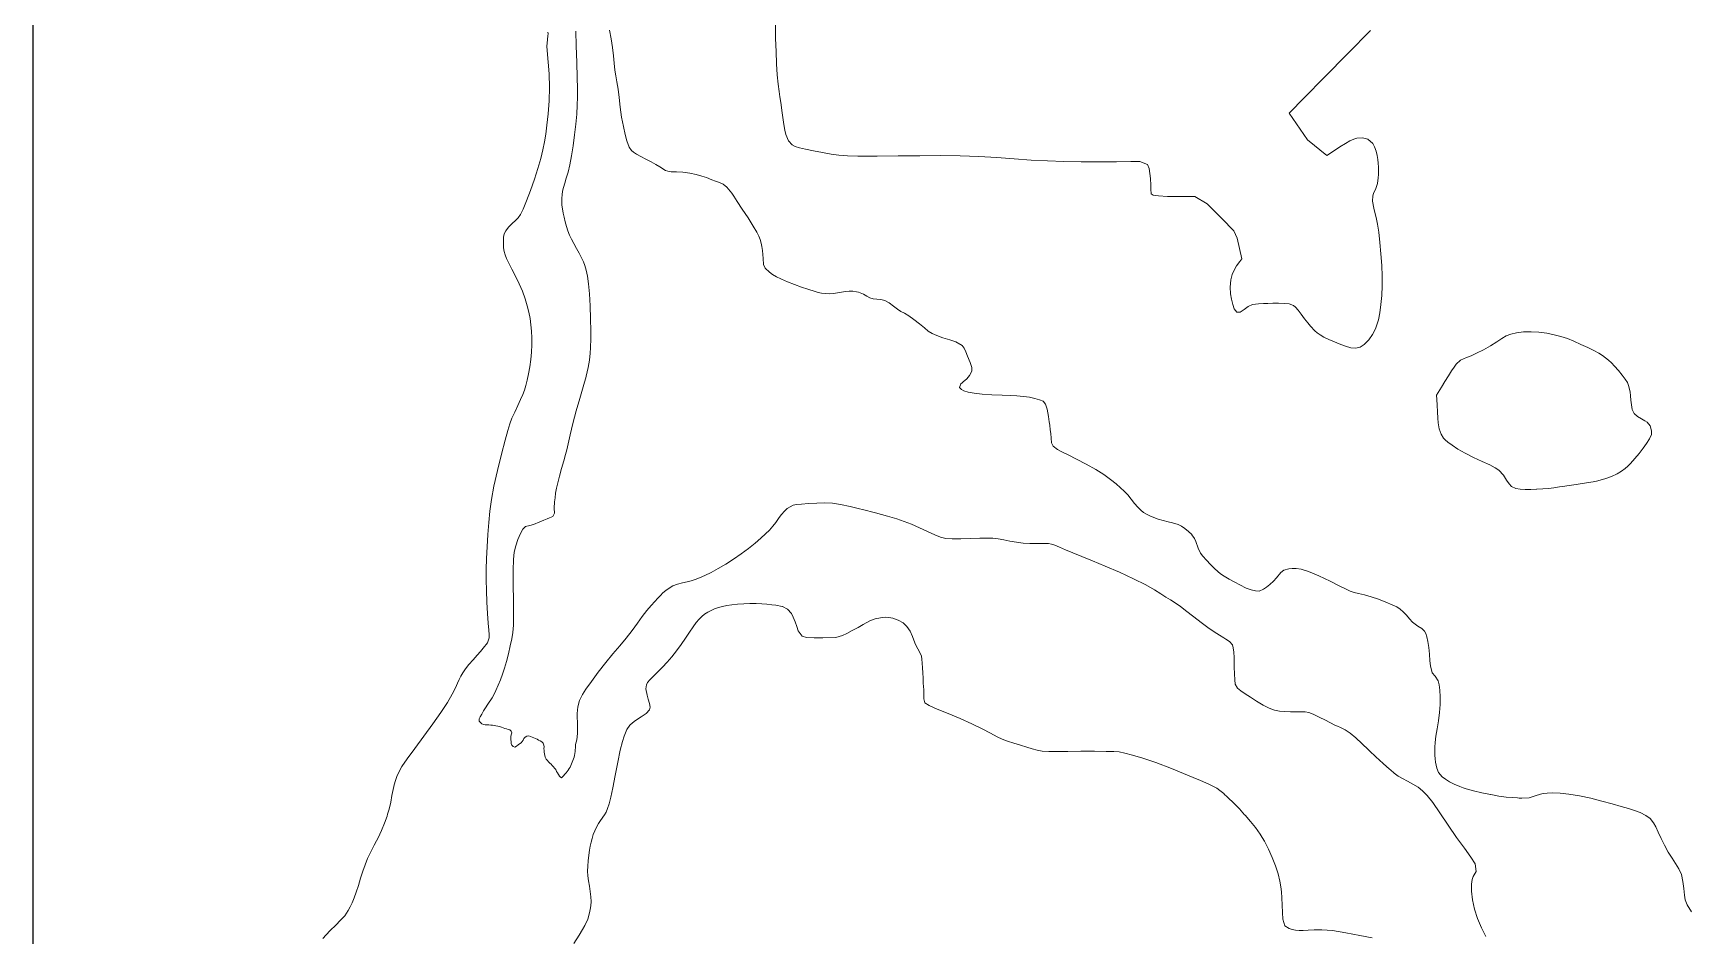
# Model space of a CAD drawing. Header units: kilometres. Extents: x 1172066 to 1174183, y 1051619 to 1053209.
# Drawn here: x 1172065.6 to 1172553.3, y 1052098.4 to 1052363.9 of the extents above; entities that cross this region are included whole.
import ezdxf

# ---------------------------------------------------------------- set-up
doc = ezdxf.new("R2010")
doc.units = ezdxf.units.KM
doc.header["$MEASUREMENT"] = 0
doc.layers.add('borde', color=1, linetype='Continuous')
doc.layers.add('terreno', color=7, linetype='Continuous')

msp = doc.modelspace()

# ---------------------------------------------------------------- linework, layer by layer
at = {"layer": 'borde', "elevation": -10}
msp.add_lwpolyline([(1172065.59276, 1053209.01436), (1174180.61696, 1053209.01436), (1174180.61696, 1051620.96949), (1172065.59276, 1051620.96949)], close=True, dxfattribs=at)
at = {"layer": 'terreno', "lineweight": 0, "ltscale": 2090}
for points, elevation in [([(1172217.03278, 1052364.19558), (1172217.08823, 1052363.66747), (1172217.04792, 1052363.05009), (1172216.93614, 1052361.97491), (1172216.72144, 1052359.90955), (1172217.16462, 1052355.33934), (1172217.40772, 1052351.86226), (1172217.51798, 1052347.92153), (1172217.4015, 1052343.91775), (1172217.11898, 1052340.13723), (1172216.76823, 1052336.83741), (1172216.42154, 1052334.17265), (1172216.04015, 1052331.87575), (1172215.55576, 1052329.57837), (1172214.91074, 1052326.98223), (1172214.09114, 1052324.07327), (1172213.09373, 1052320.91046), (1172211.94094, 1052317.61093), (1172210.76713, 1052314.52833), (1172209.73243, 1052312.07439), (1172208.93857, 1052310.52162), (1172208.25389, 1052309.57739), (1172207.48442, 1052308.80679), (1172206.5097, 1052307.87023), (1172205.49056, 1052306.80845), (1172204.65737, 1052305.75652), (1172204.17971, 1052304.81126), (1172203.98787, 1052303.91132), (1172203.95824, 1052301.88407), (1172204.01949, 1052300.75428), (1172204.16554, 1052299.66489), (1172204.43019, 1052298.66306), (1172204.86817, 1052297.59302), (1172205.54143, 1052296.24705), (1172206.47166, 1052294.48026), (1172207.54536, 1052292.3991), (1172208.61074, 1052290.1699), (1172209.54413, 1052287.93809), (1172210.32121, 1052285.76956), (1172210.94578, 1052283.70733), (1172211.42675, 1052281.77644), (1172211.78432, 1052279.929), (1172212.04781, 1052278.0981), (1172212.2365, 1052276.22286), (1172212.33953, 1052274.27223), (1172212.34201, 1052272.22412), (1172212.23097, 1052270.07147), (1172212.02111, 1052267.87838), (1172211.73004, 1052265.7279), (1172211.37643, 1052263.69514), (1172210.98197, 1052261.8432), (1172210.57143, 1052260.22821), (1172210.14774, 1052258.85917), (1172209.65272, 1052257.5588), (1172209.00841, 1052256.10474), (1172208.17649, 1052254.34778), (1172207.27626, 1052252.4415), (1172206.46567, 1052250.61565), (1172205.84229, 1052248.96066), (1172205.25528, 1052247.01184), (1172204.49441, 1052244.16415), (1172203.42638, 1052240.05196), (1172202.2325, 1052235.25516), (1172201.17301, 1052230.59297), (1172200.44411, 1052226.67537), (1172199.98179, 1052223.27904), (1172199.66007, 1052219.97236), (1172199.37741, 1052216.43584), (1172199.13523, 1052212.8015), (1172198.96235, 1052209.31449), (1172198.88105, 1052206.13594), (1172198.88313, 1052203.09276), (1172198.95476, 1052199.93091), (1172199.0836, 1052196.51131), (1172199.25513, 1052193.1589), (1172199.4533, 1052190.31465), (1172199.65463, 1052188.29946), (1172199.79383, 1052186.96203), (1172199.79615, 1052186.02799), (1172199.22998, 1052184.54528), (1172198.02914, 1052182.98063), (1172197.20558, 1052182.01476), (1172196.20278, 1052180.87506), (1172195.02883, 1052179.55154), (1172193.82319, 1052178.16289), (1172192.76018, 1052176.85589), (1172191.96731, 1052175.73616), (1172191.3899, 1052174.73743), (1172190.92643, 1052173.75222), (1172190.46347, 1052172.65902), (1172189.84077, 1052171.28906), (1172188.88518, 1052169.45752), (1172187.45732, 1052167.03177), (1172185.55689, 1052164.07481), (1172183.2154, 1052160.69478), (1172180.52809, 1052157.05313), (1172177.84835, 1052153.50352), (1172175.59236, 1052150.44891), (1172174.06676, 1052148.18272), (1172173.1423, 1052146.54035), (1172172.57724, 1052145.24865), (1172172.16474, 1052144.05567), (1172171.8235, 1052142.80602), (1172171.71477, 1052142.31249), (1172171.50714, 1052141.36547), (1172171.1691, 1052139.6418), (1172170.77805, 1052137.70088), (1172170.30454, 1052135.64757), (1172169.87556, 1052134.1235), (1172169.72012, 1052133.56874), (1172168.99778, 1052131.47229), (1172168.11154, 1052129.34806), (1172167.06043, 1052127.19806), (1172166.6084, 1052126.33593), (1172165.94718, 1052125.07579), (1172164.89652, 1052123.04481), (1172164.00528, 1052121.14058), (1172163.24784, 1052119.28096), (1172162.56773, 1052117.34971), (1172161.91828, 1052115.28058), (1172161.28293, 1052113.18651), (1172160.65696, 1052111.22651), (1172160.03478, 1052109.52753), (1172159.42641, 1052108.08764), (1172158.84298, 1052106.87386), (1172158.29368, 1052105.85325), (1172157.7716, 1052104.9988), (1172157.26687, 1052104.28542), (1172155.96743, 1052102.84931), (1172154.74405, 1052101.62159), (1172152.92841, 1052099.79208), (1172150.80744, 1052097.59814)], 20), ([(1172225.23574, 1052364.49023), (1172225.34804, 1052360.10649), (1172225.52158, 1052355.23801), (1172225.684, 1052350.8275), (1172225.77615, 1052347.55574), (1172225.77968, 1052345.0646), (1172225.69046, 1052342.73306), (1172225.50379, 1052340.06804), (1172225.23057, 1052337.08759), (1172224.88115, 1052333.93378), (1172224.46681, 1052330.76069), (1172223.9987, 1052327.75234), (1172223.49095, 1052325.09983), (1172222.9589, 1052322.94324), (1172222.4429, 1052321.20975), (1172221.98652, 1052319.77356), (1172221.62529, 1052318.52081), (1172221.36249, 1052317.39552), (1172221.1933, 1052316.35268), (1172221.11194, 1052315.34925), (1172221.11059, 1052314.34418), (1172221.18145, 1052313.29545), (1172221.31767, 1052312.171), (1172221.51923, 1052310.97087), (1172221.78211, 1052309.70301), (1172222.10725, 1052308.38044), (1172222.49146, 1052307.04514), (1172222.93052, 1052305.74209), (1172223.4253, 1052304.49931), (1172223.99305, 1052303.26386), (1172224.6571, 1052301.96587), (1172225.41762, 1052300.5643), (1172226.20124, 1052299.14485), (1172226.91141, 1052297.82105), (1172227.47783, 1052296.65661), (1172227.92822, 1052295.49763), (1172228.31354, 1052294.13733), (1172228.67168, 1052292.38288), (1172228.99425, 1052290.10423), (1172229.25977, 1052287.18529), (1172229.45328, 1052283.62097), (1172229.57673, 1052279.85133), (1172229.57928, 1052279.73133), (1172229.63759, 1052276.42441), (1172229.641, 1052273.74426), (1172229.58282, 1052271.62087), (1172229.56316, 1052271.33276), (1172229.45561, 1052269.71816), (1172229.24179, 1052267.73205), (1172228.87709, 1052265.50224), (1172228.31057, 1052263.01647), (1172228.28508, 1052262.90434), (1172227.42616, 1052259.8522), (1172226.4029, 1052256.43626), (1172225.34973, 1052252.78617), (1172224.39278, 1052249.08952), (1172223.60416, 1052245.75568), (1172222.61168, 1052241.31082), (1172222.21215, 1052239.90689), (1172221.70144, 1052238.11141), (1172221.0659, 1052235.84135), (1172220.44443, 1052233.55534), (1172219.95038, 1052231.61694), (1172219.58487, 1052229.99515), (1172219.32049, 1052228.56084), (1172219.1337, 1052227.21589), (1172219.00936, 1052225.99124), (1172218.90994, 1052224.13468), (1172218.93864, 1052222.68672), (1172218.48417, 1052221.70357), (1172217.49504, 1052221.28696), (1172216.85825, 1052221.01699), (1172215.86812, 1052220.5994), (1172214.7093, 1052220.11399), (1172212.83574, 1052219.34828), (1172211.69103, 1052219.05297), (1172210.42444, 1052218.73309), (1172209.69667, 1052218.02668), (1172208.93377, 1052216.69707), (1172208.20281, 1052214.95159), (1172207.58539, 1052213.08662), (1172207.14583, 1052211.25948), (1172206.88295, 1052209.06714), (1172206.7773, 1052205.96647), (1172206.80019, 1052201.66831), (1172206.88021, 1052196.91041), (1172206.93175, 1052192.68839), (1172206.88547, 1052189.72201), (1172206.71313, 1052187.63308), (1172206.40373, 1052185.77055), (1172205.95359, 1052183.63534), (1172205.41025, 1052181.32269), (1172204.83258, 1052179.08288), (1172204.26471, 1052177.10414), (1172203.69185, 1052175.33838), (1172203.08347, 1052173.68248), (1172202.42491, 1052172.06632), (1172201.76081, 1052170.56517), (1172201.15268, 1052169.28928), (1172200.64312, 1052168.32487), (1172199.37517, 1052166.46164), (1172198.67008, 1052165.42539), (1172198.08221, 1052164.52513), (1172197.57082, 1052163.59553), (1172197.12306, 1052162.74575), (1172196.86189, 1052162.16601), (1172196.82721, 1052161.55548), (1172197.16462, 1052161.0765), (1172197.58622, 1052160.70144), (1172198.05553, 1052160.5306), (1172198.56335, 1052160.46594), (1172199.11225, 1052160.42582), (1172199.67147, 1052160.42074), (1172200.21955, 1052160.37243), (1172200.73734, 1052160.315), (1172201.24766, 1052160.25552), (1172201.76128, 1052160.16523), (1172202.29698, 1052160.05486), (1172202.82885, 1052159.91082), (1172203.35146, 1052159.74673), (1172203.84893, 1052159.58085), (1172204.33081, 1052159.39657), (1172204.81587, 1052159.21113), (1172205.32476, 1052159.06014), (1172205.86042, 1052158.95945), (1172206.23607, 1052158.53566), (1172206.43677, 1052158.02939), (1172206.20945, 1052157.51749), (1172206.14181, 1052157.00681), (1172206.145, 1052156.4978), (1172206.15435, 1052155.98947), (1172206.19121, 1052155.47794), (1172206.25851, 1052154.94823), (1172206.45278, 1052154.42393), (1172206.81993, 1052154.03427), (1172207.26508, 1052153.82848), (1172207.84202, 1052154.17184), (1172208.30579, 1052154.51801), (1172208.72504, 1052154.82863), (1172209.12523, 1052155.15417), (1172209.4956, 1052155.50757), (1172209.80533, 1052155.89569), (1172209.9806, 1052156.38103), (1172210.36338, 1052156.75599), (1172210.85597, 1052157.06795), (1172211.43688, 1052157.16699), (1172211.94975, 1052157.02168), (1172212.41866, 1052156.83051), (1172212.88063, 1052156.62713), (1172213.34666, 1052156.41127), (1172213.83323, 1052156.18502), (1172214.31799, 1052155.95608), (1172214.7992, 1052155.70029), (1172215.27173, 1052155.41029), (1172215.66905, 1052154.98743), (1172215.82775, 1052154.4753), (1172215.89901, 1052153.95427), (1172215.87992, 1052153.43082), (1172215.91298, 1052152.91512), (1172215.96246, 1052152.41464), (1172216.0141, 1052151.91768), (1172216.1101, 1052151.41394), (1172216.25143, 1052150.87856), (1172216.51878, 1052150.37309), (1172216.87912, 1052149.94524), (1172217.24526, 1052149.55842), (1172217.62045, 1052149.19812), (1172217.98152, 1052148.82595), (1172218.33407, 1052148.45939), (1172218.68794, 1052148.09783), (1172219.01513, 1052147.69865), (1172219.33289, 1052147.24976), (1172219.57907, 1052146.74721), (1172219.8538, 1052146.26696), (1172220.12524, 1052145.81501), (1172220.40187, 1052145.36043), (1172220.70692, 1052144.99233), (1172221.08334, 1052144.83439), (1172221.63179, 1052145.39512), (1172222.04041, 1052145.87738), (1172222.39289, 1052146.2832), (1172222.71921, 1052146.68524), (1172223.01105, 1052147.12145), (1172223.29218, 1052147.56377), (1172223.56047, 1052148.00803), (1172223.79901, 1052148.472), (1172224.0237, 1052148.9389), (1172224.22302, 1052149.41152), (1172224.40577, 1052149.8984), (1172224.58547, 1052150.39859), (1172224.74247, 1052150.90484), (1172224.86588, 1052151.43012), (1172224.98201, 1052151.97985), (1172225.07011, 1052152.53712), (1172225.10371, 1052153.09214), (1172225.12547, 1052153.66344), (1172225.16377, 1052154.66152), (1172225.51743, 1052156.03824), (1172225.71807, 1052157.84728), (1172225.74882, 1052159.63152), (1172225.70134, 1052161.24839), (1172225.6561, 1052162.59427), (1172225.65287, 1052163.72632), (1172225.88261, 1052165.7295), (1172226.37926, 1052167.53991), (1172226.69048, 1052168.3634), (1172227.23172, 1052169.39495), (1172228.22861, 1052170.94566), (1172229.82523, 1052173.21118), (1172231.84776, 1052175.9307), (1172234.03894, 1052178.73), (1172236.18112, 1052181.31107), (1172238.20523, 1052183.68957), (1172240.08286, 1052185.95739), (1172241.79368, 1052188.17944), (1172243.36092, 1052190.30882), (1172244.81891, 1052192.27369), (1172246.18795, 1052194.00912), (1172247.43315, 1052195.49597), (1172248.50654, 1052196.72302), (1172249.38508, 1052197.69913), (1172250.1464, 1052198.50271), (1172250.89007, 1052199.23119), (1172251.71176, 1052199.95603), (1172252.67059, 1052200.65251), (1172253.82082, 1052201.26887), (1172255.17959, 1052201.76718), (1172256.62284, 1052202.16489), (1172257.98941, 1052202.49223), (1172259.1791, 1052202.79075), (1172260.32354, 1052203.14008), (1172261.61635, 1052203.63209), (1172263.20517, 1052204.33947), (1172265.06799, 1052205.26515), (1172267.13889, 1052206.3948), (1172269.34994, 1052207.70811), (1172271.62033, 1052209.16571), (1172273.86726, 1052210.72319), (1172276.00896, 1052212.3292), (1172277.9698, 1052213.89936), (1172279.67823, 1052215.34136), (1172281.08452, 1052216.59494), (1172282.23438, 1052217.72132), (1172283.20037, 1052218.81386), (1172284.0522, 1052219.94187), (1172284.85596, 1052221.08367), (1172285.67788, 1052222.19253), (1172285.86767, 1052222.41161), (1172286.56421, 1052223.2157), (1172287.47525, 1052224.08196), (1172289.19177, 1052225.07097), (1172290.20304, 1052225.24365), (1172291.65059, 1052225.35836), (1172293.70002, 1052225.50785), (1172296.11352, 1052225.64803), (1172298.55343, 1052225.69832), (1172300.80709, 1052225.58574), (1172303.15375, 1052225.25458), (1172305.99969, 1052224.65671), (1172308.69303, 1052223.99662), (1172309.57997, 1052223.77923), (1172313.4399, 1052222.76504), (1172316.95559, 1052221.79425), (1172319.68149, 1052220.98981), (1172321.88204, 1052220.24795), (1172323.99605, 1052219.41067), (1172326.34198, 1052218.37448), (1172328.73119, 1052217.28046), (1172330.85374, 1052216.32423), (1172332.52691, 1052215.66093), (1172334.08578, 1052215.27612), (1172335.99467, 1052215.10995), (1172338.55684, 1052215.1038), (1172341.43063, 1052215.18711), (1172344.10832, 1052215.28951), (1172346.2182, 1052215.34427), (1172347.91347, 1052215.30811), (1172349.47634, 1052215.14033), (1172351.14289, 1052214.82603), (1172352.94774, 1052214.44936), (1172354.8784, 1052214.11627), (1172356.89047, 1052213.90957), (1172358.83106, 1052213.80954), (1172360.51333, 1052213.77132), (1172362.78955, 1052213.75185), (1172364.35376, 1052213.72909), (1172365.19136, 1052213.60897), (1172366.23087, 1052213.29576), (1172367.58662, 1052212.722), (1172369.3224, 1052211.92697), (1172371.49094, 1052210.97395), (1172374.14304, 1052209.90517), (1172377.30601, 1052208.65572), (1172381.00726, 1052207.13875), (1172385.17292, 1052205.32092), (1172389.33709, 1052203.39207), (1172392.93262, 1052201.59761), (1172395.54857, 1052200.12862), (1172397.39309, 1052198.96109), (1172398.82655, 1052198.01566), (1172400.16942, 1052197.19583), (1172401.58151, 1052196.33331), (1172403.18164, 1052195.24464), (1172405.0494, 1052193.80821), (1172406.64131, 1052192.53137), (1172407.09611, 1052192.16657), (1172409.19682, 1052190.5292), (1172411.22669, 1052189.0705), (1172413.08455, 1052187.82802), (1172414.67437, 1052186.80731), (1172415.92516, 1052186.00506), (1172416.53609, 1052185.59987), (1172417.57232, 1052184.91261), (1172418.44366, 1052183.98459), (1172418.67967, 1052183.12162), (1172418.82185, 1052181.7862), (1172418.90123, 1052180.19347), (1172418.9444, 1052178.64458), (1172418.97728, 1052177.37265), (1172419.04535, 1052175.41285), (1172419.13832, 1052173.69418), (1172419.25853, 1052172.35465), (1172419.96896, 1052171.18687), (1172420.86645, 1052170.44598), (1172422.13664, 1052169.55579), (1172423.72254, 1052168.52007), (1172425.54498, 1052167.36744), (1172427.4443, 1052166.24316), (1172429.23965, 1052165.32441), (1172430.81246, 1052164.73965), (1172432.27698, 1052164.4324), (1172433.80966, 1052164.30449), (1172435.51594, 1052164.26538), (1172437.23203, 1052164.26633), (1172438.72212, 1052164.27022), (1172439.85239, 1052164.22545), (1172440.88138, 1052164.0242), (1172442.16768, 1052163.54312), (1172443.92858, 1052162.72621), (1172445.82705, 1052161.78294), (1172448.61184, 1052160.35374), (1172449.33129, 1052160.04805), (1172450.27029, 1052159.63038), (1172451.5605, 1052158.95129), (1172452.45931, 1052158.35742), (1172453.07522, 1052157.95125), (1172454.71561, 1052156.59376), (1172456.5004, 1052154.93191), (1172458.47827, 1052153.04095), (1172458.73639, 1052152.80012), (1172460.64576, 1052151.02086), (1172462.79289, 1052149.07366), (1172464.65662, 1052147.42719), (1172464.9528, 1052147.17755), (1172466.06821, 1052146.23665), (1172467.23129, 1052145.37098), (1172468.4398, 1052144.62953), (1172469.90551, 1052143.84426), (1172471.51058, 1052142.98964), (1172473.04988, 1052142.07769), (1172474.40068, 1052141.06089), (1172475.75724, 1052139.66009), (1172477.39515, 1052137.53852), (1172479.50334, 1052134.50109), (1172481.92003, 1052130.92705), (1172484.39879, 1052127.3343), (1172486.69559, 1052124.16574), (1172488.57479, 1052121.55428), (1172489.80612, 1052119.55384), (1172490.11282, 1052117.24413), (1172489.29022, 1052115.85224), (1172488.96049, 1052114.92565), (1172488.77299, 1052113.5167), (1172488.7835, 1052111.45963), (1172489.04423, 1052108.92867), (1172489.60898, 1052106.18012), (1172490.50875, 1052103.43312), (1172491.67921, 1052100.75737), (1172493.03218, 1052098.18447)], 30), ([(1172235.17833, 1052364.70327), (1172235.62802, 1052362.1862), (1172236.03494, 1052359.61793), (1172236.30712, 1052357.20304), (1172236.50033, 1052354.99981), (1172236.70945, 1052353.03366), (1172237.00559, 1052351.27794), (1172237.35481, 1052349.50745), (1172237.70136, 1052347.44693), (1172238.01014, 1052344.90821), (1172238.32735, 1052342.05651), (1172238.72188, 1052339.13915), (1172239.23361, 1052336.39536), (1172239.78863, 1052334.01979), (1172240.28511, 1052332.19398), (1172240.93575, 1052330.33789), (1172241.60616, 1052329.39193), (1172242.18964, 1052328.8636), (1172243.09147, 1052328.26374), (1172244.37369, 1052327.58364), (1172245.88523, 1052326.83959), (1172247.42095, 1052326.05464), (1172248.80471, 1052325.26), (1172249.97619, 1052324.52337), (1172251.60898, 1052323.50688), (1172252.3282, 1052323.25519), (1172253.35088, 1052323.11991), (1172254.88031, 1052323.04699), (1172256.76687, 1052322.94972), (1172258.77499, 1052322.735), (1172260.68692, 1052322.34282), (1172262.37028, 1052321.85258), (1172263.71259, 1052321.37177), (1172265.29276, 1052320.70605), (1172266.35766, 1052320.30995), (1172267.50432, 1052319.96724), (1172268.64072, 1052319.46246), (1172269.72682, 1052318.59044), (1172270.69523, 1052317.43386), (1172271.13816, 1052316.80587), (1172271.74343, 1052315.89261), (1172272.73046, 1052314.3851), (1172274.21702, 1052312.12084), (1172275.91418, 1052309.51554), (1172277.43232, 1052307.12842), (1172278.47248, 1052305.38113), (1172279.10824, 1052304.142), (1172279.5049, 1052303.13978), (1172279.79952, 1052302.14709), (1172280.02441, 1052301.09606), (1172280.18165, 1052299.96372), (1172280.27927, 1052298.75111), (1172280.34374, 1052297.56933), (1172280.50591, 1052295.80797), (1172281.00189, 1052294.73721), (1172282.1983, 1052293.58368), (1172283.12238, 1052292.92992), (1172284.29068, 1052292.23227), (1172285.54773, 1052291.59411), (1172285.73916, 1052291.49694), (1172287.50583, 1052290.72706), (1172289.56859, 1052289.94057), (1172291.66513, 1052289.20223), (1172293.47208, 1052288.58855), (1172295.7126, 1052287.85889), (1172296.57569, 1052287.63387), (1172297.56667, 1052287.43344), (1172298.68043, 1052287.28657), (1172299.86169, 1052287.24305), (1172301.05835, 1052287.33159), (1172302.2496, 1052287.50812), (1172303.42375, 1052287.70855), (1172304.56906, 1052287.87287), (1172305.6877, 1052287.96406), (1172306.78485, 1052287.94612), (1172307.86363, 1052287.79311), (1172308.39845, 1052287.64494), (1172308.91103, 1052287.50295), (1172309.91104, 1052287.08154), (1172310.86053, 1052286.55591), (1172311.79891, 1052286.05122), (1172312.77755, 1052285.71173), (1172313.83606, 1052285.61562), (1172314.9764, 1052285.55589), (1172316.18487, 1052285.25446), (1172317.44129, 1052284.53024), (1172318.68479, 1052283.57494), (1172319.84602, 1052282.67626), (1172320.89308, 1052282.02807), (1172321.95375, 1052281.46595), (1172323.19223, 1052280.72963), (1172324.70733, 1052279.64658), (1172326.32228, 1052278.38297), (1172327.79188, 1052277.18971), (1172328.96527, 1052276.25708), (1172330.07369, 1052275.53417), (1172331.44366, 1052274.90846), (1172333.27864, 1052274.28992), (1172335.27954, 1052273.68615), (1172337.02525, 1052273.1252), (1172338.94449, 1052272.01801), (1172339.47826, 1052271.21043), (1172339.99542, 1052270.10376), (1172340.49411, 1052268.87899), (1172341.25495, 1052266.9794), (1172341.80965, 1052265.53687), (1172341.76145, 1052264.5006), (1172341.11334, 1052263.22051), (1172340.30402, 1052262.19571), (1172339.24923, 1052261.27477), (1172338.94736, 1052261.02537), (1172338.54786, 1052260.69649), (1172338.16262, 1052259.66264), (1172338.67766, 1052259.01399), (1172339.43927, 1052258.67649), (1172340.66997, 1052258.32318), (1172342.43064, 1052257.98529), (1172344.77507, 1052257.70613), (1172347.65914, 1052257.51447), (1172350.64688, 1052257.39229), (1172353.20744, 1052257.30614), (1172354.95589, 1052257.23022), (1172356.94885, 1052257.04643), (1172358.69827, 1052256.76551), (1172360.33897, 1052256.41809), (1172361.67773, 1052256.05326), (1172362.71077, 1052255.62801), (1172363.43469, 1052254.7903), (1172363.93194, 1052253.23052), (1172364.14288, 1052252.16344), (1172364.32186, 1052251.09219), (1172364.55189, 1052249.57617), (1172364.68046, 1052248.59071), (1172364.8559, 1052247.19943), (1172364.97412, 1052246.07492), (1172365.05904, 1052244.79523), (1172365.21062, 1052243.37484), (1172365.65033, 1052242.36282), (1172366.96775, 1052241.42585), (1172368.22884, 1052240.77365), (1172370.08719, 1052239.8572), (1172372.59712, 1052238.61073), (1172375.44713, 1052237.13184), (1172378.23358, 1052235.55864), (1172380.62886, 1052234.01664), (1172382.60364, 1052232.57569), (1172384.20969, 1052231.29004), (1172385.50489, 1052230.18297), (1172386.59873, 1052229.15096), (1172387.61385, 1052228.0566), (1172388.64167, 1052226.81427), (1172389.65861, 1052225.5439), (1172390.61089, 1052224.41724), (1172391.46789, 1052223.56116), (1172392.29192, 1052222.91793), (1172393.16644, 1052222.38494), (1172394.16484, 1052221.87853), (1172395.31016, 1052221.3918), (1172396.61535, 1052220.93682), (1172398.06335, 1052220.52349), (1172399.51014, 1052220.15616), (1172400.7807, 1052219.83403), (1172402.45725, 1052219.30575), (1172403.49154, 1052218.8225), (1172404.43652, 1052218.19384), (1172405.52078, 1052217.28681), (1172406.48206, 1052216.3752), (1172406.53142, 1052216.30245), (1172407.27148, 1052215.21179), (1172407.67568, 1052214.31159), (1172408.39865, 1052212.37983), (1172409.03934, 1052210.9427), (1172409.69841, 1052210.0747), (1172410.76089, 1052208.90354), (1172412.02599, 1052207.60232), (1172413.20852, 1052206.42072), (1172414.12067, 1052205.53788), (1172414.95797, 1052204.83672), (1172416.0133, 1052204.12856), (1172416.45152, 1052203.8746), (1172417.47531, 1052203.28127), (1172419.11654, 1052202.38882), (1172420.60927, 1052201.60167), (1172422.45775, 1052200.65917), (1172423.95545, 1052200.09307), (1172425.24688, 1052199.80403), (1172426.3113, 1052199.72594), (1172427.56262, 1052200.32277), (1172428.47484, 1052200.93604), (1172429.47516, 1052201.74271), (1172430.47877, 1052202.70441), (1172431.39923, 1052203.69772), (1172432.67225, 1052205.22172), (1172433.56886, 1052205.96692), (1172435.05331, 1052206.3238), (1172436.02092, 1052206.41928), (1172437.14487, 1052206.44449), (1172438.66201, 1052206.21749), (1172440.86438, 1052205.51764), (1172443.87752, 1052204.2325), (1172447.15692, 1052202.67458), (1172449.99362, 1052201.26363), (1172451.88111, 1052200.3193), (1172453.1188, 1052199.754), (1172454.20959, 1052199.38202), (1172455.56626, 1052199.03728), (1172457.24327, 1052198.62701), (1172459.20491, 1052198.08105), (1172461.37738, 1052197.35906), (1172463.52926, 1052196.54897), (1172465.394, 1052195.76556), (1172466.78023, 1052195.08792), (1172467.81537, 1052194.42168), (1172468.70405, 1052193.63774), (1172469.61166, 1052192.65287), (1172470.53661, 1052191.59509), (1172471.44008, 1052190.64221), (1172473.03178, 1052189.43151), (1172474.15998, 1052188.75468), (1172474.93275, 1052187.95021), (1172475.30188, 1052187.27788), (1172475.65641, 1052186.30246), (1172475.96576, 1052184.93482), (1172476.20806, 1052183.14682), (1172476.39422, 1052181.16656), (1172476.54694, 1052179.28516), (1172476.69209, 1052177.74174), (1172477.16639, 1052175.73681), (1172478.07495, 1052174.76395), (1172478.94043, 1052173.37687), (1172479.23597, 1052172.18116), (1172479.44226, 1052170.60902), (1172479.55728, 1052168.66043), (1172479.55162, 1052166.42627), (1172479.39072, 1052164.02438), (1172479.06104, 1052161.5757), (1172478.65495, 1052159.21368), (1172478.28679, 1052157.07984), (1172478.04914, 1052155.27364), (1172477.95363, 1052153.8681), (1172477.94234, 1052152.63298), (1172477.99061, 1052151.49713), (1172478.0825, 1052150.4405), (1172478.20406, 1052149.45501), (1172478.52517, 1052147.70837), (1172479.06538, 1052146.37279), (1172480.17797, 1052145.17888), (1172481.0994, 1052144.45108), (1172482.26202, 1052143.68342), (1172483.62537, 1052142.97569), (1172485.30786, 1052142.24343), (1172486.34751, 1052141.90322), (1172487.21988, 1052141.61824), (1172489.39869, 1052141.03827), (1172491.84351, 1052140.46156), (1172494.38415, 1052139.92628), (1172494.50425, 1052139.90484), (1172496.8073, 1052139.49247), (1172498.94279, 1052139.20032), (1172500.77271, 1052139.02478), (1172502.32427, 1052138.92396), (1172502.83941, 1052138.90033), (1172503.62662, 1052138.86598), (1172505.73825, 1052138.97275), (1172507.48481, 1052139.52487), (1172509.02946, 1052140.05205), (1172509.90674, 1052140.22112), (1172511.08228, 1052140.33357), (1172512.70814, 1052140.38609), (1172514.82359, 1052140.31687), (1172517.436, 1052140.04794), (1172520.51257, 1052139.53215), (1172523.83403, 1052138.82847), (1172527.13895, 1052138.02472), (1172530.18693, 1052137.20676), (1172532.83161, 1052136.44595), (1172534.94968, 1052135.80971), (1172536.47395, 1052135.33974), (1172538.44543, 1052134.61482), (1172540.07549, 1052133.7573), (1172541.31943, 1052132.922), (1172542.33258, 1052131.60862), (1172542.96021, 1052130.40044), (1172543.71349, 1052128.83283), (1172544.59604, 1052126.9998), (1172545.60232, 1052125.00834), (1172546.68361, 1052123.01322), (1172547.78314, 1052121.18318), (1172548.83947, 1052119.61198), (1172549.77748, 1052118.11122), (1172550.51535, 1052116.41953), (1172550.99883, 1052114.37864), (1172551.28374, 1052112.24084), (1172551.45144, 1052110.36149), (1172551.63306, 1052108.93425), (1172552.17773, 1052107.49868), (1172553.48037, 1052105.43158)], 40), ([(1172283.95352, 1052366.37013), (1172284.03619, 1052362.33827), (1172284.14811, 1052358.46857), (1172284.30584, 1052354.85507), (1172284.52085, 1052351.61488), (1172284.79362, 1052348.85897), (1172285.07172, 1052346.68214), (1172285.29969, 1052345.1711), (1172285.47099, 1052344.03583), (1172285.63098, 1052342.74148), (1172285.83764, 1052341.08934), (1172286.11324, 1052339.0195), (1172286.41972, 1052336.97579), (1172286.72943, 1052335.31213), (1172287.04841, 1052334.02553), (1172287.78282, 1052332.21682), (1172288.91438, 1052331.03098), (1172289.78654, 1052330.576), (1172291.02657, 1052330.1537), (1172292.79369, 1052329.71786), (1172295.15206, 1052329.23575), (1172297.80847, 1052328.75102), (1172300.37361, 1052328.32186), (1172302.65224, 1052327.99739), (1172305.20636, 1052327.7882), (1172308.21289, 1052327.70987), (1172308.79201, 1052327.69478), (1172313.91126, 1052327.70648), (1172320.06131, 1052327.77496), (1172326.48841, 1052327.8367), (1172332.58476, 1052327.83991), (1172338.31349, 1052327.75643), (1172343.78571, 1052327.56374), (1172349.09044, 1052327.25829), (1172354.23143, 1052326.89506), (1172359.19334, 1052326.546), (1172364.00189, 1052326.27323), (1172368.83104, 1052326.08758), (1172373.89678, 1052325.99302), (1172379.26115, 1052325.98285), (1172384.37325, 1052326.02851), (1172388.5272, 1052326.09373), (1172391.21429, 1052326.11217), (1172393.47433, 1052325.26558), (1172393.91588, 1052324.07455), (1172394.16878, 1052322.58663), (1172394.30144, 1052321.15016), (1172394.41342, 1052319.20957), (1172394.44892, 1052318.02366), (1172394.56733, 1052316.63912), (1172395.13511, 1052316.26073), (1172396.65448, 1052315.98574), (1172399.36328, 1052315.84728), (1172402.54767, 1052315.80701), (1172406.07081, 1052315.81968), (1172407.40088, 1052315.82447), (1172411.02097, 1052313.69109), (1172415.27149, 1052309.3135), (1172418.81399, 1052305.73359), (1172419.86822, 1052303.59643), (1172421.19258, 1052297.48619), (1172420.57334, 1052296.66528), (1172419.66515, 1052295.398), (1172418.9039, 1052294.14639), (1172418.32663, 1052292.90064), (1172417.93396, 1052291.30973), (1172417.83187, 1052290.25119), (1172417.79312, 1052289.11495), (1172417.88622, 1052287.15127), (1172418.15831, 1052285.62142), (1172418.53861, 1052284.0491), (1172418.94135, 1052282.81289), (1172419.77596, 1052281.82868), (1172420.68623, 1052281.7819), (1172421.83973, 1052282.55428), (1172423.0256, 1052283.46182), (1172424.35107, 1052284.02599), (1172426.06807, 1052284.26495), (1172427.61175, 1052284.3541), (1172428.88359, 1052284.40398), (1172430.3466, 1052284.42175), (1172432.01475, 1052284.41348), (1172433.69098, 1052284.38423), (1172435.14053, 1052284.28394), (1172436.39287, 1052283.7937), (1172437.03743, 1052283.25065), (1172437.7914, 1052282.40209), (1172438.69792, 1052281.22021), (1172439.67116, 1052279.88763), (1172440.59396, 1052278.64383), (1172441.37653, 1052277.6684), (1172442.70395, 1052276.29845), (1172443.39567, 1052275.71763), (1172444.24545, 1052275.12852), (1172445.37248, 1052274.49169), (1172446.83581, 1052273.78943), (1172448.42414, 1052273.09073), (1172449.86401, 1052272.48936), (1172451.72251, 1052271.75792), (1172453.27275, 1052271.29406), (1172454.62536, 1052271.18032), (1172456.0199, 1052271.51379), (1172457.21721, 1052272.32738), (1172458.56711, 1052273.66271), (1172459.67592, 1052275.23193), (1172460.56303, 1052276.94715), (1172460.96497, 1052278.04507), (1172461.36402, 1052279.55401), (1172461.76655, 1052281.605), (1172462.12716, 1052284.06883), (1172462.38676, 1052286.75418), (1172462.50097, 1052289.51689), (1172462.48158, 1052292.40997), (1172462.35212, 1052295.53456), (1172462.13444, 1052298.91776), (1172461.84481, 1052302.29262), (1172461.49282, 1052305.31317), (1172461.09663, 1052307.72349), (1172460.69191, 1052309.60274), (1172460.31687, 1052311.1171), (1172460.00988, 1052312.40875), (1172459.65429, 1052314.47623), (1172459.71507, 1052316.03661), (1172459.9188, 1052316.74659), (1172460.58509, 1052318.20476), (1172461.12642, 1052319.65336), (1172461.34296, 1052321.26946), (1172461.39134, 1052322.26474), (1172461.4093, 1052323.35589), (1172461.39409, 1052324.4799), (1172461.34094, 1052325.59171), (1172461.22471, 1052326.72025), (1172461.02018, 1052327.91337), (1172460.70327, 1052329.18498), (1172460.26454, 1052330.41903), (1172459.69866, 1052331.46547), (1172458.24393, 1052332.68581), (1172456.68795, 1052333.08964), (1172455.07257, 1052332.93814), (1172454.13186, 1052332.64478), (1172453.02006, 1052332.1556), (1172451.6634, 1052331.41728), (1172450.05787, 1052330.42778), (1172448.46161, 1052329.38434), (1172446.21148, 1052327.86882), (1172440.49183, 1052332.47163), (1172435.12608, 1052340.34027), (1172439.66295, 1052344.96756), (1172445.42113, 1052350.83757), (1172452.45743, 1052357.99657), (1172459.02602, 1052364.65038)], 50), ([(1172506.2811, 1052276.02367), (1172504.05716, 1052275.98038), (1172502.04107, 1052275.75803), (1172500.33579, 1052275.36512), (1172498.97829, 1052274.8058), (1172497.72467, 1052274.05895), (1172496.26001, 1052273.10011), (1172494.37627, 1052271.93933), (1172492.28169, 1052270.74055), (1172490.28538, 1052269.70226), (1172488.63967, 1052268.96959), (1172487.34489, 1052268.47257), (1172485.5614, 1052267.68827), (1172484.3006, 1052266.55037), (1172483.63064, 1052265.66822), (1172482.86191, 1052264.52059), (1172481.95851, 1052263.08131), (1172480.9233, 1052261.38542), (1172479.914, 1052259.70764), (1172478.50483, 1052257.34898), (1172478.55964, 1052256.09117), (1172478.63106, 1052254.49239), (1172478.72514, 1052252.52871), (1172478.82574, 1052250.67106), (1172478.93019, 1052249.28146), (1172479.26261, 1052247.46388), (1172479.89064, 1052245.9547), (1172480.57606, 1052244.79179), (1172481.04955, 1052244.26196), (1172481.83175, 1052243.58054), (1172483.06616, 1052242.6412), (1172484.76251, 1052241.50797), (1172486.8973, 1052240.28578), (1172489.38808, 1052239.06922), (1172491.92253, 1052237.92689), (1172494.12835, 1052236.91403), (1172495.72837, 1052236.06538), (1172496.81587, 1052235.32337), (1172498.18775, 1052233.85564), (1172499.11047, 1052232.41682), (1172499.82351, 1052231.33604), (1172500.51527, 1052230.5332), (1172501.843, 1052229.9603), (1172503.05388, 1052229.7859), (1172504.57342, 1052229.68893), (1172506.26763, 1052229.66476), (1172507.93055, 1052229.70546), (1172508.01455, 1052229.70785), (1172509.74417, 1052229.81187), (1172511.39857, 1052229.96453), (1172512.97575, 1052230.16283), (1172514.7007, 1052230.41084), (1172516.26475, 1052230.63608), (1172516.8514, 1052230.7208), (1172519.5908, 1052231.1035), (1172522.62484, 1052231.56758), (1172524.54525, 1052231.93549), (1172525.53943, 1052232.1261), (1172528.00555, 1052232.78054), (1172530.01033, 1052233.50486), (1172531.62292, 1052234.26138), (1172532.91448, 1052235.0224), (1172533.95405, 1052235.77826), (1172534.81362, 1052236.52929), (1172535.55922, 1052237.27479), (1172536.8604, 1052238.7649), (1172538.08247, 1052240.27865), (1172539.23835, 1052241.83409), (1172540.22096, 1052243.22572), (1172541.17592, 1052244.54622), (1172541.73308, 1052245.81588), (1172541.75585, 1052246.94606), (1172541.34027, 1052248.36222), (1172540.47222, 1052249.44226), (1172539.78619, 1052249.87012), (1172538.75568, 1052250.39838), (1172537.60543, 1052251.08811), (1172536.6351, 1052252.00867), (1172536.06558, 1052253.1961), (1172535.80529, 1052254.55098), (1172535.68485, 1052255.93852), (1172535.56281, 1052257.24302), (1172535.41139, 1052258.41441), (1172535.0048, 1052260.26463), (1172534.63896, 1052261.08798), (1172534.02038, 1052262.06919), (1172533.08654, 1052263.31894), (1172531.97615, 1052264.68588), (1172530.87423, 1052265.95087), (1172529.92254, 1052266.94952), (1172529.07589, 1052267.72866), (1172528.24178, 1052268.39083), (1172527.32575, 1052269.03063), (1172526.21254, 1052269.71053), (1172524.78486, 1052270.48696), (1172522.97958, 1052271.38866), (1172520.94703, 1052272.34232), (1172518.89473, 1052273.24488), (1172516.96906, 1052274.01401), (1172515.08599, 1052274.65033), (1172513.10246, 1052275.17219), (1172510.91839, 1052275.5921), (1172508.60688, 1052275.88642), (1172506.2811, 1052276.02367)], 50), ([(1172224.6668, 1052096.07775), (1172226.25329, 1052098.58624), (1172227.21889, 1052100.19682), (1172227.89032, 1052101.41099), (1172228.75562, 1052103.30211), (1172229.31939, 1052105.08682), (1172229.52179, 1052106.08481), (1172229.6686, 1052107.20856), (1172229.73178, 1052108.46892), (1172229.67731, 1052109.86676), (1172229.48925, 1052111.39097), (1172229.22993, 1052112.96987), (1172228.97773, 1052114.5188), (1172228.80397, 1052115.98008), (1172228.72535, 1052117.4088), (1172228.7515, 1052118.888), (1172228.88021, 1052120.46769), (1172229.07488, 1052122.05469), (1172229.29211, 1052123.52078), (1172229.5013, 1052124.77882), (1172229.72812, 1052125.89893), (1172230.01411, 1052126.98833), (1172230.39086, 1052128.12713), (1172230.85156, 1052129.27833), (1172231.38051, 1052130.37485), (1172231.95896, 1052131.36758), (1172232.55483, 1052132.26739), (1172233.66129, 1052133.91161), (1172234.15026, 1052134.78992), (1172234.61041, 1052135.84412), (1172235.06212, 1052137.20829), (1172235.5523, 1052139.12267), (1172236.12969, 1052141.8535), (1172236.82687, 1052145.49594), (1172237.58558, 1052149.45968), (1172238.32433, 1052152.98132), (1172238.97781, 1052155.47947), (1172239.52533, 1052157.10511), (1172240.29551, 1052159.02079), (1172241.1463, 1052160.3728), (1172241.8873, 1052161.03027), (1172242.77935, 1052161.67743), (1172244.51526, 1052162.80254), (1172245.90504, 1052163.73102), (1172246.92009, 1052164.81378), (1172247.08529, 1052165.6396), (1172246.92715, 1052166.74693), (1172246.57836, 1052167.99339), (1172246.2158, 1052169.18978), (1172245.89346, 1052170.9904), (1172246.04177, 1052172.22016), (1172246.37197, 1052172.83173), (1172247.01836, 1052173.61976), (1172248.05049, 1052174.68359), (1172249.3536, 1052175.9727), (1172250.76411, 1052177.39432), (1172252.15232, 1052178.87983), (1172253.51009, 1052180.4572), (1172254.86223, 1052182.17656), (1172256.21663, 1052184.05094), (1172257.5249, 1052185.9551), (1172258.72077, 1052187.72675), (1172259.75985, 1052189.23664), (1172260.67414, 1052190.48195), (1172261.5135, 1052191.49489), (1172262.32678, 1052192.30969), (1172263.15775, 1052192.97559), (1172264.04817, 1052193.54174), (1172265.02888, 1052194.05231), (1172266.09182, 1052194.50825), (1172267.22108, 1052194.9005), (1172268.41065, 1052195.22602), (1172269.70949, 1052195.49105), (1172271.17858, 1052195.70886), (1172272.85186, 1052195.88562), (1172274.65637, 1052196.01397), (1172276.49117, 1052196.08046), (1172278.2673, 1052196.07668), (1172279.94368, 1052196.01343), (1172281.48928, 1052195.90559), (1172282.87901, 1052195.764), (1172284.10486, 1052195.59567), (1172285.99373, 1052195.20205), (1172286.05787, 1052195.18869), (1172287.48815, 1052194.49726), (1172288.66553, 1052193.13363), (1172289.21242, 1052192.08309), (1172289.74653, 1052190.76949), (1172290.24604, 1052189.36971), (1172290.68594, 1052188.10067), (1172291.80643, 1052186.49576), (1172293.16721, 1052186.12904), (1172295.37996, 1052185.99627), (1172297.90603, 1052186.01196), (1172301.71165, 1052186.14357), (1172302.74639, 1052186.42739), (1172303.66696, 1052186.75066), (1172304.94747, 1052187.30662), (1172306.56676, 1052188.12816), (1172308.28452, 1052189.06716), (1172308.85295, 1052189.39002), (1172309.80761, 1052189.93226), (1172311.7487, 1052191.0183), (1172313.28416, 1052191.58645), (1172314.9127, 1052191.92301), (1172316.21716, 1052192.05705), (1172317.31832, 1052192.03614), (1172318.55051, 1052191.79383), (1172320.13731, 1052191.20814), (1172321.58415, 1052190.39979), (1172322.68897, 1052189.37184), (1172323.64036, 1052188.00216), (1172324.32688, 1052186.38524), (1172324.96721, 1052184.59609), (1172325.4346, 1052183.6512), (1172326.4046, 1052181.93559), (1172326.93676, 1052180.60997), (1172327.06768, 1052179.76653), (1172327.15903, 1052178.60988), (1172327.23252, 1052177.21013), (1172327.30858, 1052175.6834), (1172327.39769, 1052174.14971), (1172327.49025, 1052172.73106), (1172327.61874, 1052170.68353), (1172327.67901, 1052169.54675), (1172327.66685, 1052168.0666), (1172327.9591, 1052166.93488), (1172329.16694, 1052166.12141), (1172331.55207, 1052165.04239), (1172334.77031, 1052163.7362), (1172338.31232, 1052162.2685), (1172341.72567, 1052160.7212), (1172344.77777, 1052159.22723), (1172347.2949, 1052157.93381), (1172349.18958, 1052156.94651), (1172350.73714, 1052156.19863), (1172352.2991, 1052155.58083), (1172354.13789, 1052155.0013), (1172356.10561, 1052154.43936), (1172357.95225, 1052153.89288), (1172359.51275, 1052153.37107), (1172360.94988, 1052152.93069), (1172362.50632, 1052152.63887), (1172364.41689, 1052152.5387), (1172366.85992, 1052152.56601), (1172370.0038, 1052152.63256), (1172373.86389, 1052152.66542), (1172377.85614, 1052152.66089), (1172381.24347, 1052152.63357), (1172383.52785, 1052152.58213), (1172385.15461, 1052152.43966), (1172386.80417, 1052152.12327), (1172389.05596, 1052151.55064), (1172392.07836, 1052150.63858), (1172395.93577, 1052149.30434), (1172400.54119, 1052147.54355), (1172405.19816, 1052145.66599), (1172406.86136, 1052144.97339), (1172409.05783, 1052144.05873), (1172411.51188, 1052143.00003), (1172412.90607, 1052142.32844), (1172413.8237, 1052141.77266), (1172414.76389, 1052141.09496), (1172415.87014, 1052140.19003), (1172416.13126, 1052139.95222), (1172416.74965, 1052139.38979), (1172417.1968, 1052138.9831), (1172418.76805, 1052137.44027), (1172420.47531, 1052135.67506), (1172422.03318, 1052133.99417), (1172422.17692, 1052133.83882), (1172423.75931, 1052132.04303), (1172425.2198, 1052130.22869), (1172426.58483, 1052128.29387), (1172427.16934, 1052127.32752), (1172427.87276, 1052126.16471), (1172429.06748, 1052123.86209), (1172430.14779, 1052121.43194), (1172431.08635, 1052118.94514), (1172431.8484, 1052116.56753), (1172432.39705, 1052114.49094), (1172432.71481, 1052112.8183), (1172432.86986, 1052111.29393), (1172432.94884, 1052109.57118), (1172433.03073, 1052107.43543), (1172433.1431, 1052105.19682), (1172433.3049, 1052103.29545), (1172433.88799, 1052101.33803), (1172435.10985, 1052100.51764), (1172435.98437, 1052100.20366), (1172436.9764, 1052099.99423), (1172438.0578, 1052099.91924), (1172439.28173, 1052099.95189), (1172440.72135, 1052100.05457), (1172442.47592, 1052100.1707), (1172444.76805, 1052100.1703), (1172447.84546, 1052099.90652), (1172451.78353, 1052099.2947), (1172455.94946, 1052098.49993), (1172459.53514, 1052097.75347)], 20)]:
    msp.add_lwpolyline(points, dxfattribs=dict(at, elevation=elevation))

doc.saveas('drawing.dxf')
